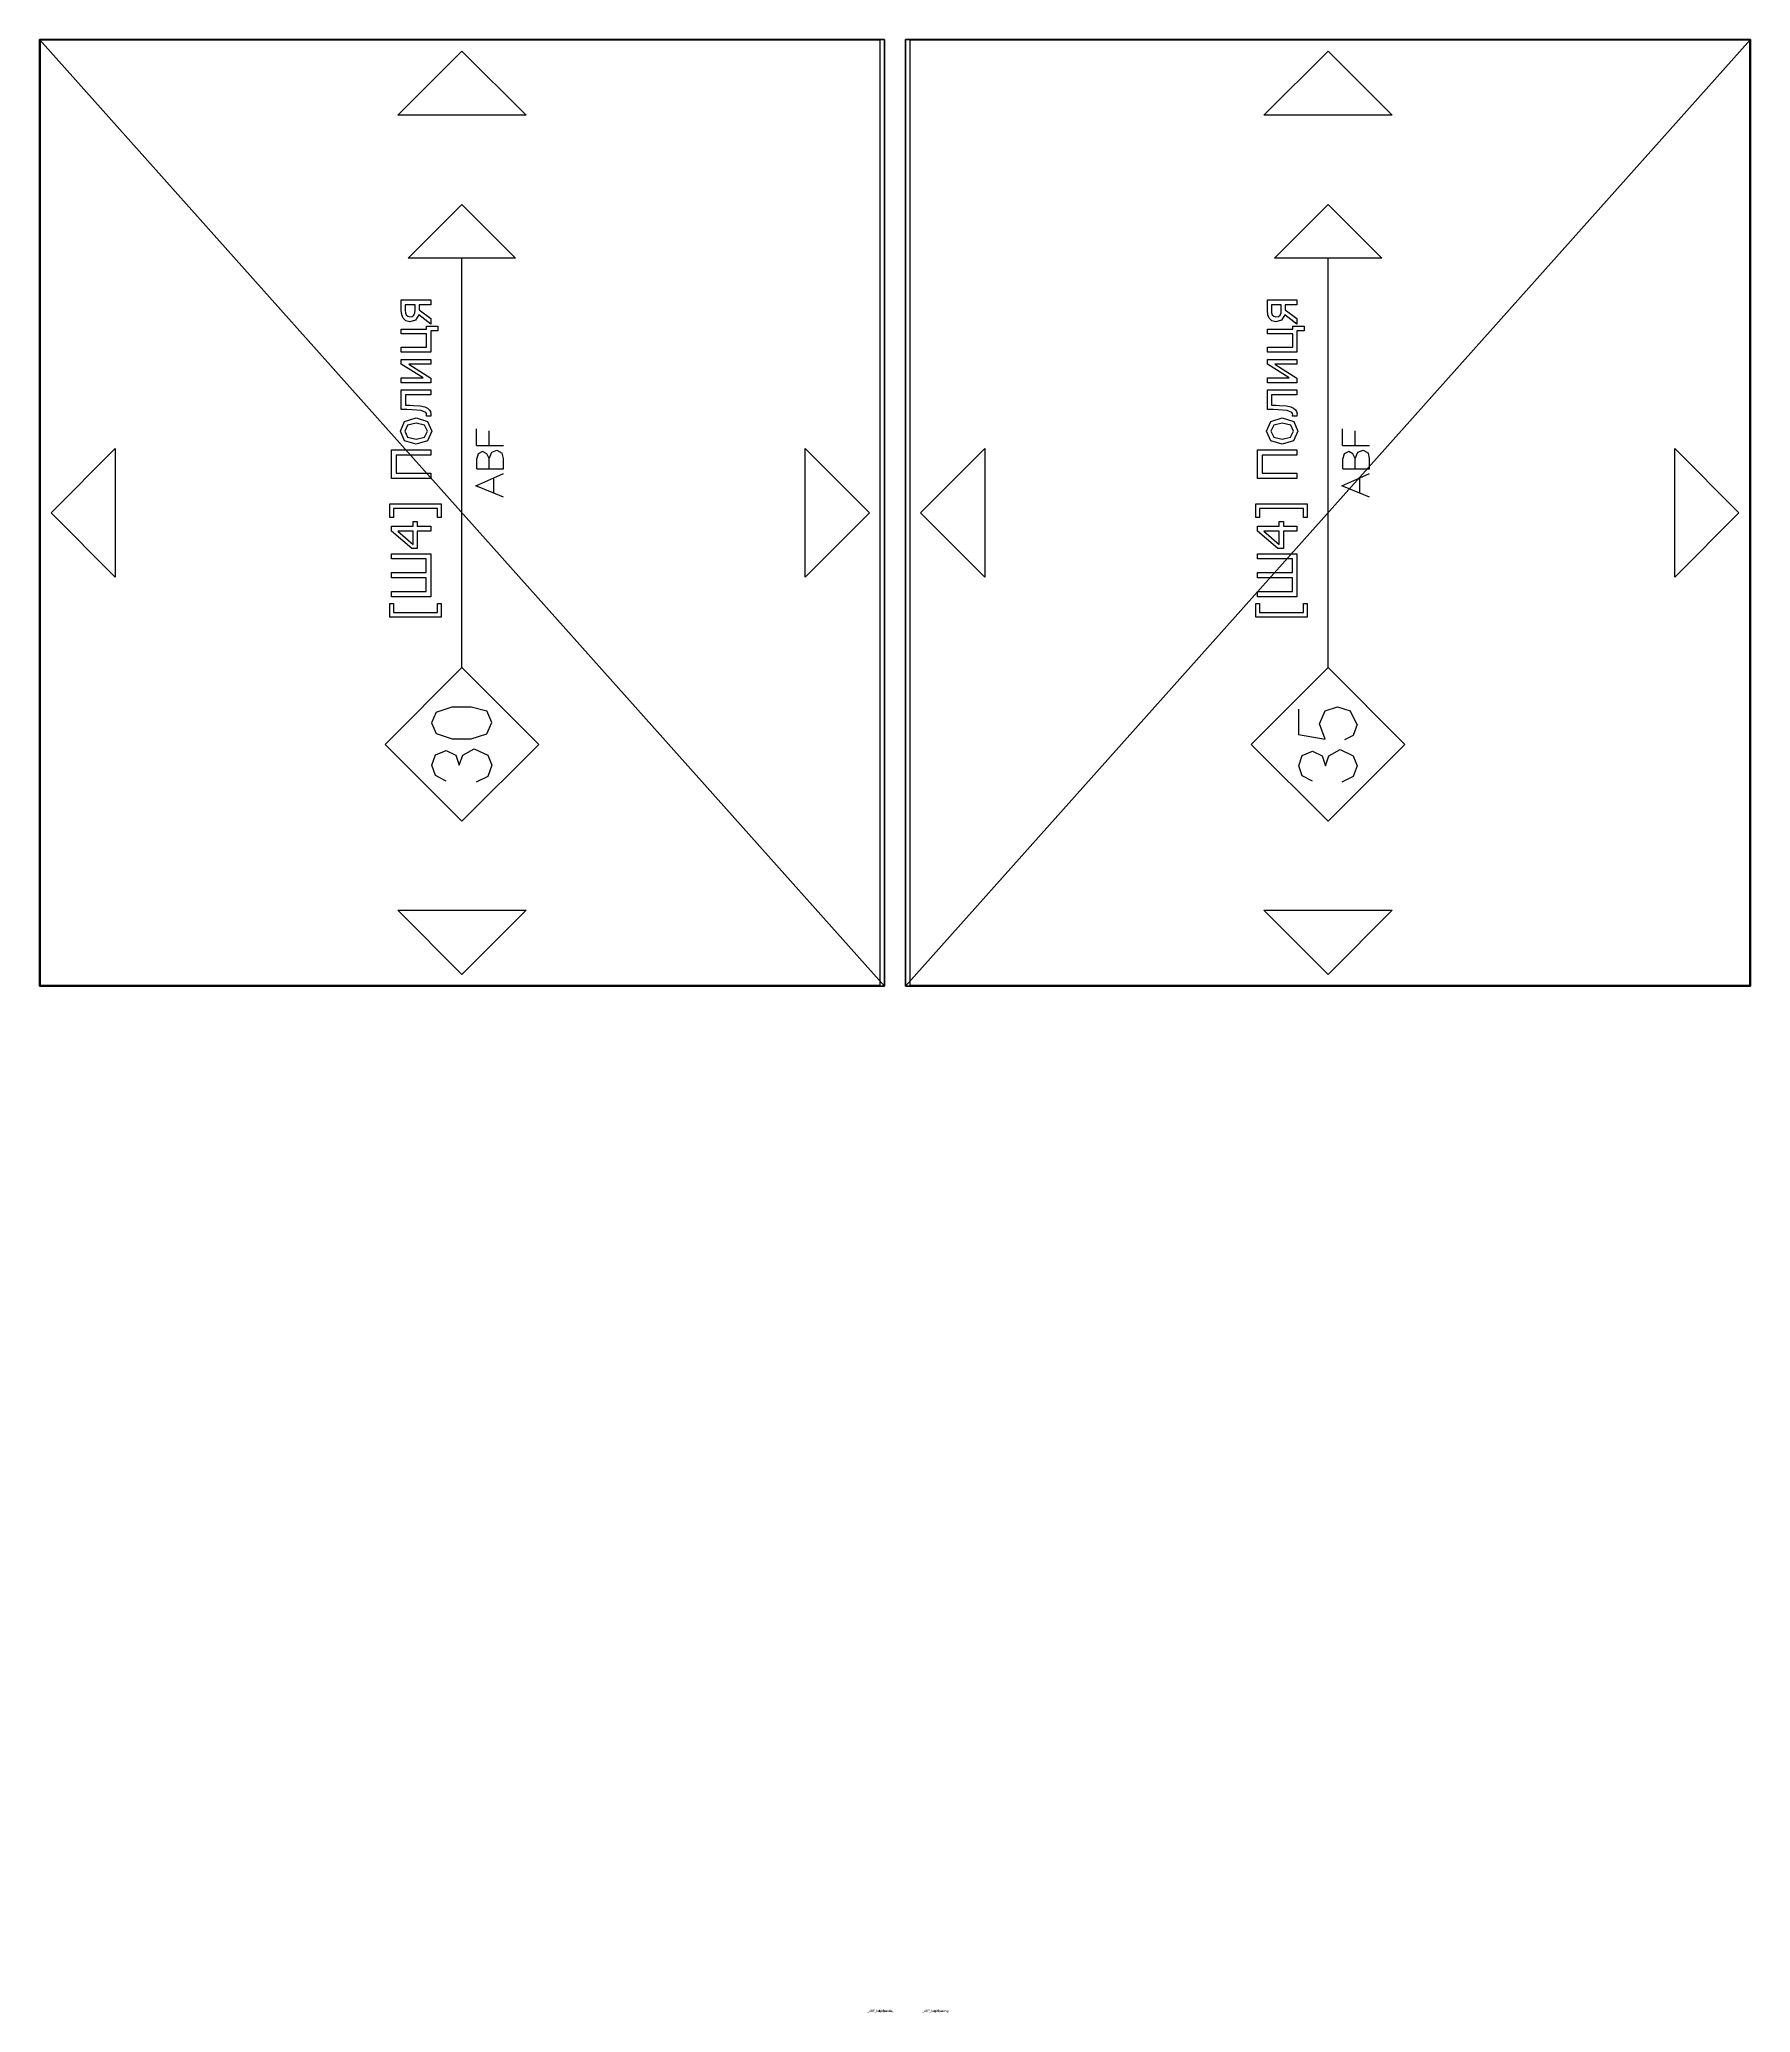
# Model space of a CAD drawing. Header units: millimetres. Extents: x -70178 to 17, y -3145 to 2055.
# Drawn here: x -14994 to -14184, y -486 to 448 of the extents above; entities that cross this region are included whole.
import ezdxf

# ---------------------------------------------------------------- set-up
doc = ezdxf.new("R2010")
doc.units = ezdxf.units.MM
doc.header["$LTSCALE"] = 25.4
doc.layers.get('0').update_dxf_attribs({"true_color": 0xffffff})
for name, color, linetype, true_color in [('ABF_cuttingLines', 34, 'Continuous', 0xaa4400), ('ABF_edgeBanding', 32, 'Continuous', 0xcc6600), ('ABF_Label', 253, 'Continuous', 0x9999cc)]:
    doc.layers.add(name, color=color, linetype=linetype, true_color=true_color)

# ---------------------------------------------------------------- blocks, each defined once
blk = doc.blocks.new('Group1279#1')
at = {"layer": 'ABF_Label', "color": 0}
for p, q in [((-34.56, 6.86), (-34.56, 23.92)), ((-34.56, 23.92), (-30.01, 23.92)), ((-30.01, 22.67), (-33.03, 22.67)), ((-33.03, 22.67), (-33.03, 8.11)), ((-30.01, 23.92), (-30.01, 22.67)), ((-27.83, 10.29), (-27.83, 23.33)), ((-27.83, 23.33), (-26.09, 23.33)), ((-26.09, 23.33), (-26.09, 11.8)), ((-21.55, 11.8), (-21.55, 23.33)), ((-21.55, 23.33), (-19.82, 23.33)), ((-19.82, 23.33), (-19.82, 11.8)), ((-15.28, 11.8), (-15.28, 23.33)), ((-15.28, 23.33), (-13.55, 23.33)), ((-13.55, 23.33), (-13.55, 10.29)), ((-11.88, 16.62), (-6.04, 23.33)), ((-6.11, 21.27), (-10.51, 16.18)), ((-6.11, 16.18), (-6.11, 21.27)), ((-6.04, 23.33), (-4.43, 23.33)), ((-4.43, 23.33), (-4.43, 16.18)), ((-1.58, 22.67), (-1.58, 23.92)), ((-1.58, 23.92), (2.98, 23.92)), ((1.45, 22.67), (-1.58, 22.67)), ((1.45, 8.11), (1.45, 22.67)), ((2.98, 23.92), (2.98, 6.86)), ((11.36, 10.29), (11.36, 23.33)), ((11.36, 23.33), (20.83, 23.33)), ((19.09, 21.79), (13.09, 21.79)), ((13.09, 21.79), (13.09, 10.29)), ((19.09, 10.29), (19.09, 21.79)), ((20.83, 23.33), (20.83, 10.29)), ((23.85, 18.99), (27.03, 20.35)), ((27.03, 20.35), (30.2, 18.99)), ((34.15, 18.2), (34.21, 20.07)), ((34.21, 20.07), (40.66, 20.07)), ((40.66, 20.07), (40.66, 10.29)), ((43.04, 10.29), (43.04, 20.07)), ((43.04, 20.07), (44.67, 20.07)), ((44.67, 20.07), (44.67, 12.89)), ((44.67, 12.89), (49.22, 20.07)), ((49.22, 20.07), (50.76, 20.07)), ((50.76, 20.07), (50.76, 10.29)), ((53.15, 10.29), (53.15, 20.07)), ((53.15, 20.07), (54.79, 20.07)), ((54.79, 20.07), (54.79, 11.71)), ((59.16, 11.71), (59.16, 20.07)), ((59.16, 20.07), (60.81, 20.07)), ((60.81, 20.07), (60.81, 11.71)), ((64.38, 19.49), (65.48, 19.93)), ((65.48, 19.93), (66.97, 20.07)), ((66.97, 20.07), (70.49, 20.07)), ((70.49, 20.07), (70.49, 10.29)), ((-11.88, 14.78), (-11.88, 16.62)), ((-6.11, 14.78), (-11.88, 14.78)), ((-10.51, 16.18), (-6.11, 16.18)), ((-6.11, 10.29), (-6.11, 14.78)), ((-4.43, 16.18), (-2.88, 16.18)), ((-2.88, 14.78), (-4.43, 14.78)), ((-4.43, 14.78), (-4.43, 10.29)), ((-2.88, 16.18), (-2.88, 14.78)), ((22.65, 15.18), (23.85, 18.99)), ((23.82, 11.41), (22.65, 15.18)), ((25.05, 18), (24.35, 15.18)), ((24.35, 15.18), (25.05, 12.39)), ((27.03, 18.93), (25.05, 18)), ((29, 18), (27.03, 18.93)), ((29.69, 15.18), (29, 18)), ((29, 12.37), (29.69, 15.18)), ((30.2, 18.99), (31.39, 15.18)), ((31.39, 15.18), (30.2, 11.36)), ((33.16, 12), (33.8, 13.5)), ((33.8, 13.5), (34.09, 16.5)), ((34.09, 16.5), (34.15, 18.2)), ((35.36, 13.78), (35.04, 12.29)), ((35.54, 16.08), (35.36, 13.78)), ((35.6, 17.29), (35.54, 16.08)), ((35.65, 18.69), (35.6, 17.29)), ((39.01, 18.69), (35.65, 18.69)), ((39.01, 10.29), (39.01, 18.69)), ((49.14, 17.59), (44.53, 10.29)), ((49.14, 10.29), (49.14, 17.59)), ((62.4, 10.29), (65.54, 14.32)), ((63.19, 17.29), (63.51, 18.56)), ((63.76, 15.39), (63.19, 17.29)), ((63.51, 18.56), (64.38, 19.49)), ((65.54, 14.32), (63.76, 15.39)), ((67.21, 14.17), (64.31, 10.29)), ((65.05, 17.94), (64.88, 17.24)), ((64.88, 17.24), (64.99, 16.45)), ((64.99, 16.45), (65.39, 15.9)), ((65.52, 18.46), (65.05, 17.94)), ((65.39, 15.9), (66.14, 15.55)), ((66.16, 18.7), (65.52, 18.46)), ((66.14, 15.55), (67.11, 15.47)), ((67.06, 18.76), (66.16, 18.7)), ((68.84, 18.76), (67.06, 18.76)), ((67.11, 15.47), (68.84, 15.47)), ((68.84, 14.17), (67.21, 14.17)), ((68.84, 15.47), (68.84, 18.76)), ((68.84, 10.29), (68.84, 14.17)), ((-88.84, 5.12), (-87.05, 8.54)), ((-87.05, 8.54), (-83.72, 9.7)), ((-83.72, 9.7), (-80.32, 8.54)), ((-80.32, 8.54), (-78.93, 5.12)), ((-73.35, 9.76), (-74.94, 0.95)), ((-64.96, 9.76), (-73.35, 9.76)), ((-30.01, 6.86), (-34.56, 6.86)), ((-33.03, 8.11), (-30.01, 8.11)), ((-30.01, 8.11), (-30.01, 6.86)), ((-13.55, 10.29), (-27.83, 10.29)), ((-26.09, 11.8), (-21.55, 11.8)), ((-19.82, 11.8), (-15.28, 11.8)), ((-4.43, 10.29), (-6.11, 10.29)), ((-1.58, 6.86), (-1.58, 8.11)), ((-1.58, 8.11), (1.45, 8.11)), ((2.98, 6.86), (-1.58, 6.86)), ((13.09, 10.29), (11.36, 10.29)), ((20.83, 10.29), (19.09, 10.29)), ((27.03, 10.02), (23.82, 11.41)), ((25.05, 12.39), (27.03, 11.44)), ((27.03, 11.44), (29, 12.37)), ((30.2, 11.36), (27.03, 10.02)), ((32.02, 10.29), (32.02, 11.73)), ((32.02, 11.73), (32.11, 11.73)), ((32.33, 10.28), (32.02, 10.29)), ((32.11, 11.73), (32.24, 11.72)), ((32.24, 11.72), (32.39, 11.71)), ((32.69, 10.27), (32.33, 10.28)), ((32.39, 11.71), (32.8, 11.77)), ((33.46, 10.41), (32.69, 10.27)), ((32.8, 11.77), (33.16, 12)), ((34.1, 10.8), (33.46, 10.41)), ((34.62, 11.39), (34.1, 10.8)), ((35.04, 12.29), (34.62, 11.39)), ((40.66, 10.29), (39.01, 10.29)), ((44.53, 10.29), (43.04, 10.29)), ((50.76, 10.29), (49.14, 10.29)), ((60.25, 10.29), (53.15, 10.29)), ((54.79, 11.71), (59.16, 11.71)), ((60.25, 7.94), (60.25, 10.29)), ((61.78, 7.94), (60.25, 7.94)), ((60.81, 11.71), (61.78, 11.71)), ((61.78, 11.71), (61.78, 7.94)), ((64.31, 10.29), (62.4, 10.29)), ((70.49, 10.29), (68.84, 10.29)), ((-80.49, 1.93), (-83.72, 0.88)), ((-83.72, 0.88), (-80.49, -0.25)), ((-78.93, 5.12), (-80.49, 1.93)), ((-74.94, 0.95), (-69.84, 2.81)), ((-69.84, 2.81), (-65.58, 0.95)), ((-65.58, 0.95), (-64.21, -3.13)), ((-51.26, 0), (84.28, 0)), ((-87.31, -8.34), (-89.1, -4.57)), ((-80.49, -0.25), (-78.39, -3.98)), ((-78.39, -3.98), (-80.49, -8.34)), ((-73.76, -8.26), (-75.19, -5.44)), ((-64.21, -3.13), (-65.58, -7.36)), ((6.49, -10.57), (8.95, -4.58)), ((8.95, -4.58), (11.61, -10.57)), ((14.53, -4.88), (17.96, -4.88)), ((14.53, -4.88), (14.53, -8.98)), ((19.51, -5.38), (17.96, -4.88)), ((20.29, -6.84), (19.51, -5.38)), ((22.27, -4.79), (22.27, -8.97)), ((22.27, -4.79), (27.81, -4.79)), ((-83.72, -9.61), (-87.31, -8.34)), ((-80.49, -8.34), (-83.72, -9.61)), ((-70.09, -9.61), (-73.76, -8.26)), ((-70.09, -9.61), (-65.58, -7.36)), ((5.21, -13.72), (6.49, -10.57)), ((6.49, -10.57), (11.61, -10.57)), ((11.61, -10.57), (13.01, -13.72)), ((14.53, -8.98), (14.53, -13.72)), ((14.53, -8.98), (17.96, -8.98)), ((17.96, -8.98), (19.55, -8.25)), ((17.96, -8.98), (20.04, -9.9)), ((19.55, -8.25), (20.29, -6.84)), ((20.74, -11.59), (19.76, -13.36)), ((20.04, -9.9), (20.74, -11.59)), ((22.27, -8.97), (27.09, -8.97)), ((22.27, -8.97), (22.27, -13.72)), ((14.53, -13.72), (17.96, -13.72)), ((17.96, -13.72), (19.76, -13.36))]:
    blk.add_line(p, q, dxfattribs=at)
for points in [[(-51.26, 0, 0), (-76.66, -25.4, 0), (-102.06, 0, 0), (-76.66, 25.4, 0), (-51.26, 0, 0)], [(84.28, 17.78, 0), (102.06, 0, 0), (84.28, -17.78, 0), (84.28, 17.78, 0)]]:
    blk.add_polyline3d(points, close=True, dxfattribs=at)
blk = doc.blocks.new('Group1481#1')
at = {"layer": 'ABF_cuttingLines', "color": 0}
blk.add_polyline3d([(417.6, 485.9, 0), (417.6, 933.1, 0), (20, 933.1, 0), (20, 485.9, 0), (417.6, 485.9, 0)], close=True, dxfattribs=at)
blk = doc.blocks.new('Group1482#1')
at = {"layer": 'ABF_edgeBanding', "color": 0}
for points in [[(218, 928.03, 0), (248.42, 897.61, 0), (187.58, 897.61, 0), (218, 928.03, 0)], [(25.07, 709.5, 0), (55.49, 739.92, 0), (55.49, 679.08, 0), (25.07, 709.5, 0)], [(412.53, 709.5, 0), (382.11, 679.08, 0), (382.11, 739.92, 0), (412.53, 709.5, 0)], [(218, 490.97, 0), (187.58, 521.39, 0), (248.42, 521.39, 0), (218, 490.97, 0)]]:
    blk.add_polyline3d(points, close=True, dxfattribs=at)
blk = doc.blocks.new('______#51')
at = {"color": 0}
for p, q in [((418, 933.5), (18, 933.5)), ((18, 933.5), (18, 485.5)), ((18, 933.5), (18, 933.5, 18)), ((418, 933.5, 18), (18, 933.5, 18)), ((418, 933.5), (18, 933.5)), ((418, 933.5, 18), (18, 933.5, 18)), ((18, 933.5, 18), (18, 485.5, 18)), ((18, 933.5, 18), (18, 485.5, 18)), ((18, 933.5), (18, 933.5, 18)), ((18, 933.5), (18, 485.5)), ((418, 485.5), (418, 933.5)), ((418, 933.5), (418, 933.5, 18)), ((418, 485.5, 18), (418, 933.5, 18)), ((418, 485.5), (418, 933.5)), ((418, 933.5), (418, 933.5, 18)), ((418, 485.5, 18), (418, 933.5, 18)), ((18, 485.5), (418, 485.5)), ((18, 485.5, 18), (418, 485.5, 18)), ((18, 485.5), (18, 485.5, 18)), ((18, 485.5, 18), (418, 485.5, 18)), ((18, 485.5), (18, 485.5, 18)), ((18, 485.5), (418, 485.5)), ((418, 485.5), (418, 485.5, 18)), ((418, 485.5), (418, 485.5, 18))]:
    blk.add_line(p, q, dxfattribs=at)
at = {"layer": 'ABF_cuttingLines', "color": 0}
ref = blk.add_blockref('Group1481#1', (0, 0, 18), dxfattribs=at)
ref.add_attrib('Skp_GroupInstanceName', '_ABF_cuttingLines', (0, 0), dxfattribs={"layer": '0', "height": 1})
at = {"layer": 'ABF_edgeBanding', "color": 0}
ref = blk.add_blockref('Group1482#1', (0, 0, 18), dxfattribs=at)
ref.add_attrib('Skp_GroupInstanceName', '_ABF_edgeBanding', (0, 0), dxfattribs={"layer": '0', "height": 1})
at = {"layer": 'ABF_Label', "color": 0}
ref = blk.add_blockref('Group1279#1', (218, 709.5, 18), dxfattribs=dict(at, xscale=1.430125468792866, yscale=1.430125468792866, rotation=90))
ref.add_attrib('Skp_GroupInstanceName', '_ABF_Label', (0, 0), dxfattribs={"layer": '0', "height": 1})
at = {"color": 0}
mesh = blk.add_polyface(dxfattribs=at)
corners = [(418, 933.5), (18, 485.5), (18, 933.5), (418, 485.5)]
mesh.append_faces([[corners[k] for k in face] for face in [(0, 1, 2), (1, 0, 3)]], dxfattribs={"vtx0": -1, "color": 0})
mesh = blk.add_polyface(dxfattribs=at)
corners = [(18, 933.5, 18), (418, 933.5), (18, 933.5), (418, 933.5, 18)]
mesh.append_faces([[corners[k] for k in face] for face in [(0, 1, 2), (1, 0, 3)]], dxfattribs={"vtx0": -1, "color": 0})
at = {"color": 7, "true_color": 0xffffff}
mesh = blk.add_polyface(dxfattribs=at)
corners = [(18, 485.5, 18), (418, 933.5, 18), (18, 933.5, 18), (418, 485.5, 18)]
mesh.append_faces([[corners[k] for k in face] for face in [(0, 1, 2), (1, 0, 3)]], dxfattribs={"vtx0": -1, "color": 7})
at = {"color": 0}
mesh = blk.add_polyface(dxfattribs=at)
corners = [(18, 933.5, 18), (18, 485.5), (18, 485.5, 18), (18, 933.5)]
mesh.append_faces([[corners[k] for k in face] for face in [(0, 1, 2), (1, 0, 3)]], dxfattribs={"vtx0": -1, "color": 0})
mesh = blk.add_polyface(dxfattribs=at)
corners = [(418, 933.5), (418, 485.5, 18), (418, 485.5), (418, 933.5, 18)]
mesh.append_faces([[corners[k] for k in face] for face in [(0, 1, 2), (1, 0, 3)]], dxfattribs={"vtx0": -1, "color": 0})
mesh = blk.add_polyface(dxfattribs=at)
corners = [(418, 485.5, 18), (18, 485.5), (418, 485.5), (18, 485.5, 18)]
mesh.append_faces([[corners[k] for k in face] for face in [(0, 1, 2), (1, 0, 3)]], dxfattribs={"vtx0": -1, "color": 0})
blk = doc.blocks.new('Group1205#1')
at = {"layer": 'ABF_Label', "color": 0}
for p, q in [((-34.56, 6.86), (-34.56, 23.92)), ((-34.56, 23.92), (-30.01, 23.92)), ((-30.01, 22.67), (-33.03, 22.67)), ((-33.03, 22.67), (-33.03, 8.11)), ((-30.01, 23.92), (-30.01, 22.67)), ((-27.83, 10.29), (-27.83, 23.33)), ((-27.83, 23.33), (-26.09, 23.33)), ((-26.09, 23.33), (-26.09, 11.8)), ((-21.55, 11.8), (-21.55, 23.33)), ((-21.55, 23.33), (-19.82, 23.33)), ((-19.82, 23.33), (-19.82, 11.8)), ((-15.28, 11.8), (-15.28, 23.33)), ((-15.28, 23.33), (-13.55, 23.33)), ((-13.55, 23.33), (-13.55, 10.29)), ((-11.88, 16.62), (-6.04, 23.33)), ((-6.11, 21.27), (-10.51, 16.18)), ((-6.11, 16.18), (-6.11, 21.27)), ((-6.04, 23.33), (-4.43, 23.33)), ((-4.43, 23.33), (-4.43, 16.18)), ((-1.58, 22.67), (-1.58, 23.92)), ((-1.58, 23.92), (2.98, 23.92)), ((1.45, 22.67), (-1.58, 22.67)), ((1.45, 8.11), (1.45, 22.67)), ((2.98, 23.92), (2.98, 6.86)), ((11.36, 10.29), (11.36, 23.33)), ((11.36, 23.33), (20.83, 23.33)), ((19.09, 21.79), (13.09, 21.79)), ((13.09, 21.79), (13.09, 10.29)), ((19.09, 10.29), (19.09, 21.79)), ((20.83, 23.33), (20.83, 10.29)), ((23.85, 18.99), (27.03, 20.35)), ((27.03, 20.35), (30.2, 18.99)), ((34.15, 18.2), (34.21, 20.07)), ((34.21, 20.07), (40.66, 20.07)), ((40.66, 20.07), (40.66, 10.29)), ((43.04, 10.29), (43.04, 20.07)), ((43.04, 20.07), (44.67, 20.07)), ((44.67, 20.07), (44.67, 12.89)), ((44.67, 12.89), (49.22, 20.07)), ((49.22, 20.07), (50.76, 20.07)), ((50.76, 20.07), (50.76, 10.29)), ((53.15, 10.29), (53.15, 20.07)), ((53.15, 20.07), (54.79, 20.07)), ((54.79, 20.07), (54.79, 11.71)), ((59.16, 11.71), (59.16, 20.07)), ((59.16, 20.07), (60.81, 20.07)), ((60.81, 20.07), (60.81, 11.71)), ((64.38, 19.49), (65.48, 19.93)), ((65.48, 19.93), (66.97, 20.07)), ((66.97, 20.07), (70.49, 20.07)), ((70.49, 20.07), (70.49, 10.29)), ((-11.88, 14.78), (-11.88, 16.62)), ((-6.11, 14.78), (-11.88, 14.78)), ((-10.51, 16.18), (-6.11, 16.18)), ((-6.11, 10.29), (-6.11, 14.78)), ((-4.43, 16.18), (-2.88, 16.18)), ((-2.88, 14.78), (-4.43, 14.78)), ((-4.43, 14.78), (-4.43, 10.29)), ((-2.88, 16.18), (-2.88, 14.78)), ((22.65, 15.18), (23.85, 18.99)), ((23.82, 11.41), (22.65, 15.18)), ((25.05, 18), (24.35, 15.18)), ((24.35, 15.18), (25.05, 12.39)), ((27.03, 18.93), (25.05, 18)), ((29, 18), (27.03, 18.93)), ((29.69, 15.18), (29, 18)), ((29, 12.37), (29.69, 15.18)), ((30.2, 18.99), (31.39, 15.18)), ((31.39, 15.18), (30.2, 11.36)), ((33.16, 12), (33.8, 13.5)), ((33.8, 13.5), (34.09, 16.5)), ((34.09, 16.5), (34.15, 18.2)), ((35.36, 13.78), (35.04, 12.29)), ((35.54, 16.08), (35.36, 13.78)), ((35.6, 17.29), (35.54, 16.08)), ((35.65, 18.69), (35.6, 17.29)), ((39.01, 18.69), (35.65, 18.69)), ((39.01, 10.29), (39.01, 18.69)), ((49.14, 17.59), (44.53, 10.29)), ((49.14, 10.29), (49.14, 17.59)), ((62.4, 10.29), (65.54, 14.32)), ((63.19, 17.29), (63.51, 18.56)), ((63.76, 15.39), (63.19, 17.29)), ((63.51, 18.56), (64.38, 19.49)), ((65.54, 14.32), (63.76, 15.39)), ((67.21, 14.17), (64.31, 10.29)), ((65.05, 17.94), (64.88, 17.24)), ((64.88, 17.24), (64.99, 16.45)), ((64.99, 16.45), (65.39, 15.9)), ((65.52, 18.46), (65.05, 17.94)), ((65.39, 15.9), (66.14, 15.55)), ((66.16, 18.7), (65.52, 18.46)), ((66.14, 15.55), (67.11, 15.47)), ((67.06, 18.76), (66.16, 18.7)), ((68.84, 18.76), (67.06, 18.76)), ((67.11, 15.47), (68.84, 15.47)), ((68.84, 14.17), (67.21, 14.17)), ((68.84, 15.47), (68.84, 18.76)), ((68.84, 10.29), (68.84, 14.17)), ((-88.84, 5.26), (-86.99, 8.78)), ((-86.99, 8.78), (-83.57, 9.97)), ((-83.57, 9.97), (-80.08, 8.78)), ((-80.08, 8.78), (-78.65, 5.26)), ((-73.04, 8.54), (-74.8, 3.21)), ((-69.5, 10.04), (-73.04, 8.54)), ((-65.97, 8.54), (-69.5, 10.04)), ((-65.97, 8.54), (-64.21, 3.21)), ((-30.01, 6.86), (-34.56, 6.86)), ((-33.03, 8.11), (-30.01, 8.11)), ((-30.01, 8.11), (-30.01, 6.86)), ((-13.55, 10.29), (-27.83, 10.29)), ((-26.09, 11.8), (-21.55, 11.8)), ((-19.82, 11.8), (-15.28, 11.8)), ((-4.43, 10.29), (-6.11, 10.29)), ((-1.58, 6.86), (-1.58, 8.11)), ((-1.58, 8.11), (1.45, 8.11)), ((2.98, 6.86), (-1.58, 6.86)), ((13.09, 10.29), (11.36, 10.29)), ((20.83, 10.29), (19.09, 10.29)), ((27.03, 10.02), (23.82, 11.41)), ((25.05, 12.39), (27.03, 11.44)), ((27.03, 11.44), (29, 12.37)), ((30.2, 11.36), (27.03, 10.02)), ((32.02, 10.29), (32.02, 11.73)), ((32.02, 11.73), (32.11, 11.73)), ((32.33, 10.28), (32.02, 10.29)), ((32.11, 11.73), (32.24, 11.72)), ((32.24, 11.72), (32.39, 11.71)), ((32.69, 10.27), (32.33, 10.28)), ((32.39, 11.71), (32.8, 11.77)), ((33.46, 10.41), (32.69, 10.27)), ((32.8, 11.77), (33.16, 12)), ((34.1, 10.8), (33.46, 10.41)), ((34.62, 11.39), (34.1, 10.8)), ((35.04, 12.29), (34.62, 11.39)), ((40.66, 10.29), (39.01, 10.29)), ((44.53, 10.29), (43.04, 10.29)), ((50.76, 10.29), (49.14, 10.29)), ((60.25, 10.29), (53.15, 10.29)), ((54.79, 11.71), (59.16, 11.71)), ((60.25, 7.94), (60.25, 10.29)), ((61.78, 7.94), (60.25, 7.94)), ((60.81, 11.71), (61.78, 11.71)), ((61.78, 11.71), (61.78, 7.94)), ((64.31, 10.29), (62.4, 10.29)), ((70.49, 10.29), (68.84, 10.29)), ((-80.25, 1.98), (-83.57, 0.9)), ((-83.57, 0.9), (-80.25, -0.25)), ((-78.65, 5.26), (-80.25, 1.98)), ((-74.8, 3.21), (-74.8, -3)), ((-64.21, 3.21), (-64.21, -3)), ((-51.26, 0), (84.28, 0)), ((-87.26, -8.56), (-89.1, -4.7)), ((-80.25, -0.25), (-78.09, -4.09)), ((-78.09, -4.09), (-80.25, -8.56)), ((-74.8, -3), (-73.19, -8.24)), ((-64.21, -3), (-65.53, -8.23)), ((6.49, -10.57), (8.95, -4.58)), ((8.95, -4.58), (11.61, -10.57)), ((14.53, -4.88), (17.96, -4.88)), ((14.53, -4.88), (14.53, -8.98)), ((19.51, -5.38), (17.96, -4.88)), ((20.29, -6.84), (19.51, -5.38)), ((22.27, -4.79), (22.27, -8.97)), ((22.27, -4.79), (27.81, -4.79)), ((-83.57, -9.87), (-87.26, -8.56)), ((-80.25, -8.56), (-83.57, -9.87)), ((-73.19, -8.24), (-69.46, -9.87)), ((-69.46, -9.87), (-65.53, -8.23)), ((5.21, -13.72), (6.49, -10.57)), ((6.49, -10.57), (11.61, -10.57)), ((11.61, -10.57), (13.01, -13.72)), ((14.53, -8.98), (14.53, -13.72)), ((14.53, -8.98), (17.96, -8.98)), ((17.96, -8.98), (19.55, -8.25)), ((17.96, -8.98), (20.04, -9.9)), ((19.55, -8.25), (20.29, -6.84)), ((20.74, -11.59), (19.76, -13.36)), ((20.04, -9.9), (20.74, -11.59)), ((22.27, -8.97), (27.09, -8.97)), ((22.27, -8.97), (22.27, -13.72)), ((14.53, -13.72), (17.96, -13.72)), ((17.96, -13.72), (19.76, -13.36))]:
    blk.add_line(p, q, dxfattribs=at)
for points in [[(-51.26, 0, 0), (-76.66, -25.4, 0), (-102.06, 0, 0), (-76.66, 25.4, 0), (-51.26, 0, 0)], [(84.28, 17.78, 0), (102.06, 0, 0), (84.28, -17.78, 0), (84.28, 17.78, 0)]]:
    blk.add_polyline3d(points, close=True, dxfattribs=at)
blk = doc.blocks.new('Group1483#1')
at = {"layer": 'ABF_cuttingLines', "color": 0}
blk.add_polyline3d([(-417.6, 933.1, 0), (-417.6, 485.9, 0), (-20, 485.9, 0), (-20, 933.1, 0), (-417.6, 933.1, 0)], close=True, dxfattribs=at)
blk = doc.blocks.new('Group1484#1')
at = {"layer": 'ABF_edgeBanding', "color": 0}
for points in [[(-218, 928.03, 0), (-187.58, 897.61, 0), (-248.42, 897.61, 0), (-218, 928.03, 0)], [(-412.53, 709.5, 0), (-382.11, 739.92, 0), (-382.11, 679.08, 0), (-412.53, 709.5, 0)], [(-25.07, 709.5, 0), (-55.49, 679.08, 0), (-55.49, 739.92, 0), (-25.07, 709.5, 0)], [(-218, 490.97, 0), (-248.42, 521.39, 0), (-187.58, 521.39, 0), (-218, 490.97, 0)]]:
    blk.add_polyline3d(points, close=True, dxfattribs=at)
blk = doc.blocks.new('______#52')
at = {"color": 0}
for p, q in [((-418, 485.5, 18), (-418, 933.5, 18)), ((-418, 933.5, 18), (-418, 933.5)), ((-418, 485.5), (-418, 933.5)), ((-418, 933.5, 18), (-18, 933.5, 18)), ((-418, 485.5, 18), (-418, 933.5, 18)), ((-418, 933.5), (-18, 933.5)), ((-418, 933.5, 18), (-418, 933.5)), ((-418, 933.5, 18), (-18, 933.5, 18)), ((-418, 485.5), (-418, 933.5)), ((-418, 933.5), (-18, 933.5)), ((-18, 933.5, 18), (-18, 485.5, 18)), ((-18, 933.5, 18), (-18, 933.5)), ((-18, 933.5), (-18, 485.5)), ((-18, 933.5), (-18, 485.5)), ((-18, 933.5, 18), (-18, 933.5)), ((-18, 933.5, 18), (-18, 485.5, 18)), ((-418, 485.5, 18), (-418, 485.5)), ((-18, 485.5, 18), (-418, 485.5, 18)), ((-18, 485.5), (-418, 485.5)), ((-418, 485.5, 18), (-418, 485.5)), ((-18, 485.5), (-418, 485.5)), ((-18, 485.5, 18), (-418, 485.5, 18)), ((-18, 485.5, 18), (-18, 485.5)), ((-18, 485.5, 18), (-18, 485.5))]:
    blk.add_line(p, q, dxfattribs=at)
at = {"layer": 'ABF_cuttingLines', "color": 0}
ref = blk.add_blockref('Group1483#1', (0, 0, 18), dxfattribs=at)
ref.add_attrib('Skp_GroupInstanceName', '_ABF_cuttingLines', (0, 0), dxfattribs={"layer": '0', "height": 1})
at = {"layer": 'ABF_edgeBanding', "color": 0}
ref = blk.add_blockref('Group1484#1', (0, 0, 18), dxfattribs=at)
ref.add_attrib('Skp_GroupInstanceName', '_ABF_edgeBanding', (0, 0), dxfattribs={"layer": '0', "height": 1})
at = {"layer": 'ABF_Label', "color": 0}
ref = blk.add_blockref('Group1205#1', (-218, 709.5, 18), dxfattribs=dict(at, xscale=1.430125468792866, yscale=1.430125468792866, rotation=90))
ref.add_attrib('Skp_GroupInstanceName', '_ABF_Label', (0, 0), dxfattribs={"layer": '0', "height": 1})
at = {"color": 0}
mesh = blk.add_polyface(dxfattribs=at)
corners = [(-418, 933.5, 18), (-418, 485.5), (-418, 485.5, 18), (-418, 933.5)]
mesh.append_faces([[corners[k] for k in face] for face in [(0, 1, 2), (1, 0, 3)]], dxfattribs={"vtx0": -1, "color": 0})
at = {"color": 7, "true_color": 0xffffff}
mesh = blk.add_polyface(dxfattribs=at)
corners = [(-18, 485.5, 18), (-418, 933.5, 18), (-418, 485.5, 18), (-18, 933.5, 18)]
mesh.append_faces([[corners[k] for k in face] for face in [(0, 1, 2), (1, 0, 3)]], dxfattribs={"vtx0": -1, "color": 7})
at = {"color": 0}
mesh = blk.add_polyface(dxfattribs=at)
corners = [(-418, 933.5, 18), (-18, 933.5), (-418, 933.5), (-18, 933.5, 18)]
mesh.append_faces([[corners[k] for k in face] for face in [(0, 1, 2), (1, 0, 3)]], dxfattribs={"vtx0": -1, "color": 0})
mesh = blk.add_polyface(dxfattribs=at)
corners = [(-418, 933.5), (-18, 485.5), (-418, 485.5), (-18, 933.5)]
mesh.append_faces([[corners[k] for k in face] for face in [(0, 1, 2), (1, 0, 3)]], dxfattribs={"vtx0": -1, "color": 0})
mesh = blk.add_polyface(dxfattribs=at)
corners = [(-18, 933.5), (-18, 485.5, 18), (-18, 485.5), (-18, 933.5, 18)]
mesh.append_faces([[corners[k] for k in face] for face in [(0, 1, 2), (1, 0, 3)]], dxfattribs={"vtx0": -1, "color": 0})
mesh = blk.add_polyface(dxfattribs=at)
corners = [(-18, 485.5, 18), (-418, 485.5), (-18, 485.5), (-418, 485.5, 18)]
mesh.append_faces([[corners[k] for k in face] for face in [(0, 1, 2), (1, 0, 3)]], dxfattribs={"vtx0": -1, "color": 0})
blk = doc.blocks.new('_48501___EGGER_W_1000_ST9___2800207018__THICKNESS_18')
at = {"color": 0}
for name, p in [('______#52', (-14576, -485.5)), ('______#51', (-14602, -485.5))]:
    blk.add_blockref(name, p, dxfattribs=at)

msp = doc.modelspace()

# ---------------------------------------------------------------- block references
at = {"color": 0}
msp.add_blockref('_48501___EGGER_W_1000_ST9___2800207018__THICKNESS_18', (0, 0), dxfattribs=at)

doc.saveas('drawing.dxf')
